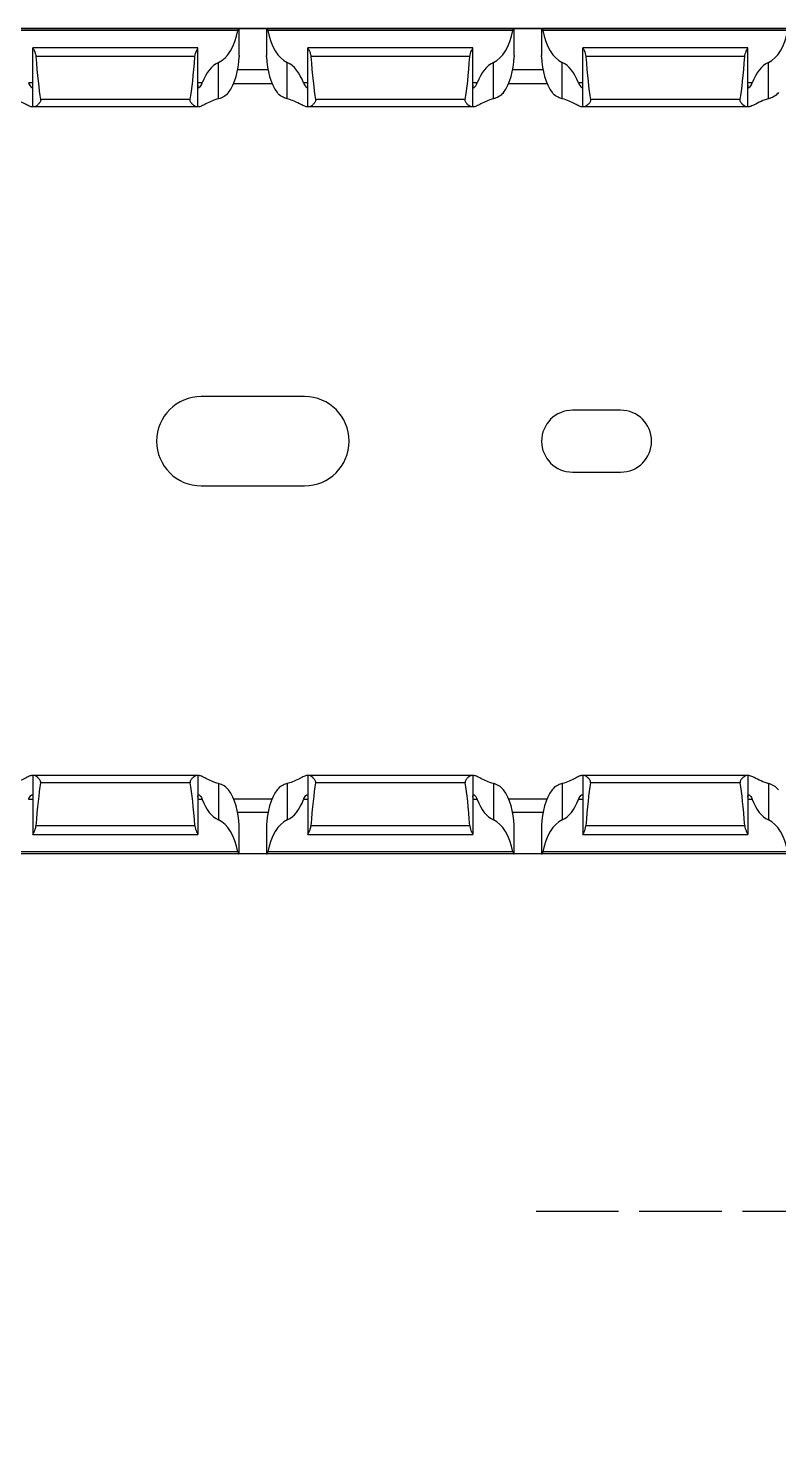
# Model space of a CAD drawing. Header units: millimetres. Extents: x -2573 to 2942, y -1220 to 2800.
# Drawn here: x 1909.2 to 1963.8, y 1546.3 to 1650 of the extents above; entities that cross this region are included whole.
import ezdxf

# ---------------------------------------------------------------- set-up
doc = ezdxf.new("R2010")
doc.units = ezdxf.units.MM
doc.linetypes.add('ACAD_ISO02W100', pattern=[15, 12, -3])

msp = doc.modelspace()

# ---------------------------------------------------------------- linework, layer by layer
at = {"linetype": 'Continuous', "lineweight": 30}
for p, q in [((1924.508, 1650), (1906.565, 1650)), ((1924.445, 1649.85), (1906.628, 1649.85)), ((1924.536, 1650), (1924.508, 1650)), ((1924.536, 1648.038), (1924.536, 1650)), ((1926.536, 1650), (1924.536, 1650)), ((1926.536, 1650), (1926.536, 1648.034)), ((1926.536, 1650), (1926.565, 1650)), ((1944.508, 1650), (1926.565, 1650)), ((1944.445, 1649.85), (1926.628, 1649.85)), ((1944.536, 1650), (1944.508, 1650)), ((1944.536, 1648.038), (1944.536, 1650)), ((1946.536, 1650), (1944.536, 1650)), ((1946.536, 1650), (1946.536, 1648.034)), ((1946.536, 1650), (1946.565, 1650)), ((1964.508, 1650), (1946.565, 1650)), ((1964.445, 1649.85), (1946.628, 1649.85)), ((1921.536, 1648.6), (1909.536, 1648.6)), ((1909.536, 1648.6), (1909.536, 1648.596)), ((1909.536, 1644.3), (1909.536, 1648.596)), ((1921.536, 1648.596), (1921.536, 1648.6)), ((1921.536, 1644.3), (1921.536, 1648.596)), ((1941.536, 1648.6), (1929.536, 1648.6)), ((1929.536, 1648.6), (1929.536, 1648.596)), ((1929.536, 1644.3), (1929.536, 1648.596)), ((1941.536, 1648.596), (1941.536, 1648.6)), ((1941.536, 1644.3), (1941.536, 1648.596)), ((1961.536, 1648.6), (1949.536, 1648.6)), ((1949.536, 1648.6), (1949.536, 1648.596)), ((1949.536, 1644.3), (1949.536, 1648.596)), ((1961.536, 1648.596), (1961.536, 1648.6)), ((1961.536, 1644.3), (1961.536, 1648.596)), ((1921.315, 1647.961), (1909.757, 1647.961)), ((1923.036, 1644.892), (1923.036, 1647.531)), ((1928.036, 1644.892), (1928.036, 1647.531)), ((1941.315, 1647.961), (1929.757, 1647.961)), ((1943.036, 1644.892), (1943.036, 1647.531)), ((1948.036, 1644.892), (1948.036, 1647.531)), ((1961.315, 1647.961), (1949.757, 1647.961)), ((1963.036, 1644.892), (1963.036, 1647.531)), ((1926.637, 1647), (1924.436, 1647)), ((1946.637, 1647), (1944.436, 1647)), ((1909.536, 1646.05), (1909.219, 1646.05)), ((1921.854, 1646.05), (1921.536, 1646.05)), ((1924.134, 1646), (1926.939, 1646)), ((1929.536, 1646.05), (1929.219, 1646.05)), ((1941.854, 1646.05), (1941.536, 1646.05)), ((1944.134, 1646), (1946.939, 1646)), ((1949.536, 1646.05), (1949.219, 1646.05)), ((1961.854, 1646.05), (1961.536, 1646.05)), ((1909.536, 1644.3), (1909.479, 1644.3)), ((1909.621, 1644.3), (1909.536, 1644.3)), ((1921.452, 1644.3), (1909.621, 1644.3)), ((1920.972, 1644.844), (1910.1, 1644.844)), ((1921.536, 1644.3), (1921.452, 1644.3)), ((1921.594, 1644.3), (1921.536, 1644.3)), ((1929.536, 1644.3), (1929.479, 1644.3)), ((1929.621, 1644.3), (1929.536, 1644.3)), ((1941.452, 1644.3), (1929.621, 1644.3)), ((1940.972, 1644.844), (1930.1, 1644.844)), ((1941.536, 1644.3), (1941.452, 1644.3)), ((1941.594, 1644.3), (1941.536, 1644.3)), ((1949.536, 1644.3), (1949.479, 1644.3)), ((1949.621, 1644.3), (1949.536, 1644.3)), ((1961.452, 1644.3), (1949.621, 1644.3)), ((1960.972, 1644.844), (1950.1, 1644.844)), ((1961.536, 1644.3), (1961.452, 1644.3)), ((1961.594, 1644.3), (1961.536, 1644.3)), ((1929.286, 1623.25), (1921.786, 1623.25)), ((1952.286, 1622.25), (1948.786, 1622.25)), ((1948.786, 1617.75), (1952.286, 1617.75)), ((1921.786, 1616.75), (1929.286, 1616.75)), ((1909.536, 1595.7), (1909.479, 1595.7)), ((1909.536, 1595.7), (1909.536, 1591.404)), ((1909.621, 1595.7), (1909.536, 1595.7)), ((1921.452, 1595.7), (1909.621, 1595.7)), ((1921.536, 1595.7), (1921.452, 1595.7)), ((1921.536, 1595.7), (1921.536, 1591.404)), ((1921.594, 1595.7), (1921.536, 1595.7)), ((1929.536, 1595.7), (1929.479, 1595.7)), ((1929.536, 1595.7), (1929.536, 1591.404)), ((1929.621, 1595.7), (1929.536, 1595.7)), ((1941.452, 1595.7), (1929.621, 1595.7)), ((1941.536, 1595.7), (1941.452, 1595.7)), ((1941.536, 1595.7), (1941.536, 1591.404)), ((1941.594, 1595.7), (1941.536, 1595.7)), ((1949.536, 1595.7), (1949.479, 1595.7)), ((1949.536, 1595.7), (1949.536, 1591.404)), ((1949.621, 1595.7), (1949.536, 1595.7)), ((1961.452, 1595.7), (1949.621, 1595.7)), ((1961.536, 1595.7), (1961.452, 1595.7)), ((1961.536, 1595.7), (1961.536, 1591.404)), ((1961.594, 1595.7), (1961.536, 1595.7)), ((1920.972, 1595.156), (1910.1, 1595.156)), ((1923.036, 1595.108), (1923.036, 1592.469)), ((1928.036, 1595.108), (1928.036, 1592.469)), ((1940.972, 1595.156), (1930.1, 1595.156)), ((1943.036, 1595.108), (1943.036, 1592.469)), ((1948.036, 1595.108), (1948.036, 1592.469)), ((1960.972, 1595.156), (1950.1, 1595.156)), ((1963.036, 1595.108), (1963.036, 1592.469)), ((1909.536, 1593.95), (1909.219, 1593.95)), ((1921.854, 1593.95), (1921.536, 1593.95)), ((1924.134, 1594), (1926.939, 1594)), ((1929.536, 1593.95), (1929.219, 1593.95)), ((1941.854, 1593.95), (1941.536, 1593.95)), ((1944.134, 1594), (1946.939, 1594)), ((1949.536, 1593.95), (1949.219, 1593.95)), ((1961.854, 1593.95), (1961.536, 1593.95)), ((1926.637, 1593), (1924.436, 1593)), ((1946.637, 1593), (1944.436, 1593)), ((1909.536, 1591.4), (1909.536, 1591.404)), ((1909.536, 1591.4), (1921.536, 1591.4)), ((1921.315, 1592.039), (1909.757, 1592.039)), ((1921.536, 1591.404), (1921.536, 1591.4)), ((1924.536, 1590), (1924.536, 1591.962)), ((1926.536, 1591.966), (1926.536, 1590)), ((1929.536, 1591.4), (1929.536, 1591.404)), ((1929.536, 1591.4), (1941.536, 1591.4)), ((1941.315, 1592.039), (1929.757, 1592.039)), ((1941.536, 1591.404), (1941.536, 1591.4)), ((1944.536, 1590), (1944.536, 1591.962)), ((1946.536, 1591.966), (1946.536, 1590)), ((1949.536, 1591.4), (1949.536, 1591.404)), ((1949.536, 1591.4), (1961.536, 1591.4)), ((1961.315, 1592.039), (1949.757, 1592.039)), ((1961.536, 1591.404), (1961.536, 1591.4)), ((1924.508, 1590), (1906.565, 1590)), ((1924.445, 1590.15), (1906.628, 1590.15)), ((1924.536, 1590), (1924.508, 1590)), ((1926.536, 1590), (1924.536, 1590)), ((1926.536, 1590), (1926.565, 1590)), ((1944.508, 1590), (1926.565, 1590)), ((1944.445, 1590.15), (1926.628, 1590.15)), ((1944.536, 1590), (1944.508, 1590)), ((1946.536, 1590), (1944.536, 1590)), ((1946.536, 1590), (1946.565, 1590)), ((1964.508, 1590), (1946.565, 1590)), ((1964.445, 1590.15), (1946.628, 1590.15))]:
    msp.add_line(p, q, dxfattribs=at)
at = {"linetype": 'ACAD_ISO02W100', "ltscale": 0.5}
msp.add_line((2034.636, 1564), (1945.636, 1564), dxfattribs=at)
msp.add_lwpolyline([(1280.536, 1650), (2025.536, 1650), (2025.536, 480), (1280.536, 480)], close=True)
at = {"linetype": 'Continuous', "lineweight": 30}
for centre, radius, start, end in [((1921.786, 1620), 3.25, 90, 270), ((1929.286, 1620), 3.25, 270, 90), ((1948.786, 1620), 2.25, 90, 270), ((1952.286, 1620), 2.25, 270, 90)]:
    msp.add_arc(centre, radius, start, end, dxfattribs=at)
for centre, major_axis, ratio, start_param, end_param in [((1922.536, 1650.885), (0, 3.464), 0.5773503, 3.3942729, 4.4090842), ((1928.536, 1650.885), (0, 3.464), 0.5773503, 1.8741012, 2.8889124), ((1942.536, 1650.885), (0, 3.464), 0.5773503, 3.3942729, 4.4090842), ((1948.536, 1650.885), (0, 3.464), 0.5773503, 1.8741012, 2.8889124), ((1962.536, 1650.885), (0, 3.464), 0.5773503, 3.3942729, 4.4090842), ((1910.536, 1655.131), (0, 11.43), 0.0874887, 2.2488265, 2.6905658), ((1920.536, 1655.131), (0, 11.43), 0.0874887, 3.5926195, 4.0343588), ((1923.536, 1644.176), (0, 3.464), 0.5773503, 0.2526803, 0.9993486), ((1922.536, 1648.085), (0, 3.464), 0.5773503, 3.8025196, 4.673511), ((1928.536, 1648.085), (0, 3.464), 0.5773503, 1.6096743, 2.4806657), ((1927.536, 1644.176), (0, 3.464), 0.5773503, 5.2838367, 6.0305051), ((1930.536, 1655.131), (0, 11.43), 0.0874887, 2.2488265, 2.6905658), ((1940.536, 1655.131), (0, 11.43), 0.0874887, 3.5926195, 4.0343588), ((1943.536, 1644.176), (0, 3.464), 0.5773503, 0.2526803, 0.9993486), ((1942.536, 1648.085), (0, 3.464), 0.5773503, 3.8025196, 4.673511), ((1948.536, 1648.085), (0, 3.464), 0.5773503, 1.6096743, 2.4806657), ((1947.536, 1644.176), (0, 3.464), 0.5773503, 5.2838367, 6.0305051), ((1950.536, 1655.131), (0, 11.43), 0.0874887, 2.2488265, 2.6905658), ((1960.536, 1655.131), (0, 11.43), 0.0874887, 3.5926195, 4.0343588), ((1963.536, 1644.176), (0, 3.464), 0.5773503, 0.2526803, 0.9993486), ((1910.536, 1584.869), (0, 11.43), 0.0874887, 0.4510268, 0.8927662), ((1920.536, 1584.869), (0, 11.43), 0.0874887, 5.3904191, 5.8321585), ((1922.536, 1591.915), (0, 3.464), 0.5773503, 4.751267, 5.6222583), ((1928.536, 1591.915), (0, 3.464), 0.5773503, 0.660927, 1.5319183), ((1930.536, 1584.869), (0, 11.43), 0.0874887, 0.4510268, 0.8927662), ((1940.536, 1584.869), (0, 11.43), 0.0874887, 5.3904191, 5.8321585), ((1942.536, 1591.915), (0, 3.464), 0.5773503, 4.751267, 5.6222583), ((1948.536, 1591.915), (0, 3.464), 0.5773503, 0.660927, 1.5319183), ((1950.536, 1584.869), (0, 11.43), 0.0874887, 0.4510268, 0.8927662), ((1960.536, 1584.869), (0, 11.43), 0.0874887, 5.3904191, 5.8321585), ((1923.536, 1595.824), (0, 3.464), 0.5773503, 2.1422441, 2.8889124), ((1927.536, 1595.824), (0, 3.464), 0.5773503, 3.3942729, 4.1409412), ((1943.536, 1595.824), (0, 3.464), 0.5773503, 2.1422441, 2.8889124), ((1947.536, 1595.824), (0, 3.464), 0.5773503, 3.3942729, 4.1409412), ((1963.536, 1595.824), (0, 3.464), 0.5773503, 2.1422441, 2.8889124), ((1922.536, 1589.115), (0, 3.464), 0.5773503, 5.0156938, 6.0305051), ((1928.536, 1589.115), (0, 3.464), 0.5773503, 0.2526803, 1.2674915), ((1942.536, 1589.115), (0, 3.464), 0.5773503, 5.0156938, 6.0305051), ((1948.536, 1589.115), (0, 3.464), 0.5773503, 0.2526803, 1.2674915), ((1962.536, 1589.115), (0, 3.464), 0.5773503, 5.0156938, 6.0305051)]:
    msp.add_ellipse(centre, major_axis=major_axis, ratio=ratio, start_param=start_param, end_param=end_param, dxfattribs=at)
for points, knots in [([(1924.445, 1649.85), (1924.453, 1649.895), (1924.465, 1649.934), (1924.487, 1649.986), (1924.499, 1650), (1924.508, 1650)], [0, 0, 0, 0, 0.5, 0.5, 1, 1, 1, 1]), ([(1926.565, 1650), (1926.571, 1649.997), (1926.584, 1649.99), (1926.607, 1649.936), (1926.622, 1649.883), (1926.627, 1649.851), (1926.628, 1649.85)], [0, 0, 0, 0, 0.3271339, 0.6540448, 0.9845819, 1, 1, 1, 1]), ([(1944.445, 1649.85), (1944.453, 1649.895), (1944.465, 1649.934), (1944.487, 1649.986), (1944.499, 1650), (1944.508, 1650)], [0, 0, 0, 0, 0.5, 0.5, 1, 1, 1, 1]), ([(1946.565, 1650), (1946.571, 1649.997), (1946.584, 1649.99), (1946.608, 1649.936), (1946.622, 1649.883), (1946.627, 1649.851), (1946.628, 1649.85)], [0, 0, 0, 0, 0.3271165, 0.6540475, 0.9845674, 1, 1, 1, 1]), ([(1909.536, 1648.596), (1909.536, 1648.588), (1909.547, 1648.565), (1909.582, 1648.494), (1909.607, 1648.446), (1909.686, 1648.277), (1909.746, 1648.128), (1909.757, 1647.961)], [0, 0, 0, 0, 0.25, 0.25, 0.5, 0.5, 1, 1, 1, 1]), ([(1921.315, 1647.961), (1921.327, 1648.127), (1921.387, 1648.278), (1921.465, 1648.446), (1921.49, 1648.494), (1921.526, 1648.565), (1921.536, 1648.588), (1921.536, 1648.596)], [0, 0, 0, 0, 0.5, 0.5, 0.75, 0.75, 1, 1, 1, 1]), ([(1929.536, 1648.596), (1929.538, 1648.589), (1929.543, 1648.572), (1929.585, 1648.491), (1929.655, 1648.348), (1929.73, 1648.166), (1929.749, 1648.022), (1929.757, 1647.961)], [0, 0, 0, 0, 0.1353914, 0.3401496, 0.5592529, 0.8133157, 1, 1, 1, 1]), ([(1941.315, 1647.961), (1941.327, 1648.127), (1941.387, 1648.278), (1941.465, 1648.446), (1941.49, 1648.494), (1941.526, 1648.565), (1941.536, 1648.588), (1941.536, 1648.596)], [0, 0, 0, 0, 0.5, 0.5, 0.75, 0.75, 1, 1, 1, 1]), ([(1949.536, 1648.596), (1949.536, 1648.588), (1949.547, 1648.565), (1949.582, 1648.494), (1949.607, 1648.446), (1949.686, 1648.277), (1949.746, 1648.128), (1949.757, 1647.961)], [0, 0, 0, 0, 0.25, 0.25, 0.5, 0.5, 1, 1, 1, 1]), ([(1961.315, 1647.961), (1961.315, 1647.965), (1961.32, 1648.03), (1961.349, 1648.174), (1961.423, 1648.362), (1961.498, 1648.508), (1961.533, 1648.578), (1961.535, 1648.592), (1961.536, 1648.596)], [0, 0, 0, 0, 0.0120197, 0.1986545, 0.4473044, 0.6987128, 0.9096145, 1, 1, 1, 1]), ([(1924.536, 1648.038), (1924.536, 1648.037), (1924.537, 1648.02), (1924.536, 1647.986), (1924.535, 1647.954), (1924.535, 1647.95)], [0, 0, 0, 0, 0.03817704, 0.88892189, 1, 1, 1, 1]), ([(1926.538, 1647.95), (1926.538, 1647.963), (1926.537, 1647.995), (1926.537, 1648.019), (1926.537, 1648.034)], [0, 0, 0, 0, 0.3815601, 1, 1, 1, 1]), ([(1944.536, 1648.038), (1944.536, 1648.037), (1944.537, 1648.02), (1944.536, 1647.986), (1944.535, 1647.954), (1944.535, 1647.95)], [0, 0, 0, 0, 0.0381809, 0.888918, 1, 1, 1, 1]), ([(1946.538, 1647.95), (1946.538, 1647.963), (1946.537, 1647.995), (1946.537, 1648.019), (1946.537, 1648.034)], [0, 0, 0, 0, 0.3815637, 1, 1, 1, 1]), ([(1909.219, 1646.05), (1909.227, 1646.029), (1909.26, 1645.944), (1909.335, 1645.816), (1909.429, 1645.71), (1909.499, 1645.689), (1909.533, 1645.75), (1909.535, 1645.843), (1909.536, 1645.886)], [0, 0, 0, 0, 0.0610949, 0.2425823, 0.4485689, 0.6524951, 0.8367911, 1, 1, 1, 1]), ([(1921.536, 1645.886), (1921.537, 1645.849), (1921.539, 1645.765), (1921.564, 1645.698), (1921.619, 1645.696), (1921.698, 1645.766), (1921.785, 1645.888), (1921.834, 1646.002), (1921.854, 1646.05)], [0, 0, 0, 0, 0.1358574, 0.3122264, 0.4850931, 0.6642653, 0.8597615, 1, 1, 1, 1]), ([(1923.764, 1645.35), (1923.679, 1645.235), (1923.572, 1645.138), (1923.326, 1644.985), (1923.185, 1644.929), (1923.036, 1644.892)], [0, 0, 0, 0, 0.5, 0.5, 1, 1, 1, 1]), ([(1928.036, 1644.892), (1927.932, 1644.924), (1927.68, 1645.002), (1927.445, 1645.178), (1927.332, 1645.321), (1927.309, 1645.35)], [0, 0, 0, 0, 0.3608647, 0.870433, 1, 1, 1, 1]), ([(1929.219, 1646.05), (1929.227, 1646.029), (1929.26, 1645.944), (1929.335, 1645.816), (1929.429, 1645.71), (1929.499, 1645.689), (1929.533, 1645.75), (1929.535, 1645.843), (1929.536, 1645.886)], [0, 0, 0, 0, 0.0611021, 0.2425803, 0.448574, 0.6524991, 0.836791, 1, 1, 1, 1]), ([(1941.536, 1645.886), (1941.536, 1645.812), (1941.541, 1645.758), (1941.571, 1645.698), (1941.595, 1645.692), (1941.692, 1645.747), (1941.788, 1645.872), (1941.854, 1646.05)], [0, 0, 0, 0, 0.25, 0.25, 0.5, 0.5, 1, 1, 1, 1]), ([(1943.764, 1645.35), (1943.688, 1645.265), (1943.519, 1645.075), (1943.245, 1644.948), (1943.069, 1644.9), (1943.036, 1644.892)], [0, 0, 0, 0, 0.3991915, 0.8895765, 1, 1, 1, 1]), ([(1948.036, 1644.892), (1947.932, 1644.924), (1947.68, 1645.002), (1947.445, 1645.178), (1947.332, 1645.321), (1947.309, 1645.35)], [0, 0, 0, 0, 0.360891, 0.8704337, 1, 1, 1, 1]), ([(1949.219, 1646.05), (1949.285, 1645.871), (1949.382, 1645.746), (1949.477, 1645.693), (1949.502, 1645.698), (1949.531, 1645.757), (1949.536, 1645.812), (1949.536, 1645.886)], [0, 0, 0, 0, 0.5, 0.5, 0.75, 0.75, 1, 1, 1, 1]), ([(1961.536, 1645.886), (1961.537, 1645.849), (1961.539, 1645.765), (1961.564, 1645.698), (1961.619, 1645.696), (1961.698, 1645.766), (1961.785, 1645.888), (1961.834, 1646.002), (1961.854, 1646.05)], [0, 0, 0, 0, 0.1358562, 0.3122237, 0.485089, 0.6642597, 0.8597627, 1, 1, 1, 1]), ([(1963.764, 1645.35), (1963.688, 1645.265), (1963.519, 1645.075), (1963.245, 1644.948), (1963.069, 1644.9), (1963.036, 1644.892)], [0, 0, 0, 0, 0.3992031, 0.8896025, 1, 1, 1, 1]), ([(1909.479, 1644.3), (1909.457, 1644.3), (1909.428, 1644.306), (1909.359, 1644.328), (1909.319, 1644.344), (1909.182, 1644.405), (1909.072, 1644.461), (1908.821, 1644.586), (1908.682, 1644.655), (1908.378, 1644.786), (1908.212, 1644.848), (1908.036, 1644.892)], [0, 0, 0, 0, 0.125, 0.125, 0.25, 0.25, 0.5, 0.5, 0.75, 0.75, 1, 1, 1, 1]), ([(1910.1, 1644.844), (1910.108, 1644.804), (1910.104, 1644.762), (1910.08, 1644.684), (1910.06, 1644.649), (1909.994, 1644.553), (1909.942, 1644.5), (1909.839, 1644.409), (1909.788, 1644.371), (1909.695, 1644.317), (1909.653, 1644.3), (1909.621, 1644.3)], [0, 0, 0, 0, 0.125, 0.125, 0.25, 0.25, 0.5, 0.5, 0.75, 0.75, 1, 1, 1, 1]), ([(1921.452, 1644.3), (1921.419, 1644.3), (1921.377, 1644.317), (1921.285, 1644.371), (1921.233, 1644.409), (1921.131, 1644.5), (1921.078, 1644.553), (1921.012, 1644.649), (1920.993, 1644.684), (1920.968, 1644.761), (1920.965, 1644.804), (1920.972, 1644.844)], [0, 0, 0, 0, 0.25, 0.25, 0.5, 0.5, 0.75, 0.75, 0.875, 0.875, 1, 1, 1, 1]), ([(1923.036, 1644.892), (1922.86, 1644.847), (1922.694, 1644.785), (1922.391, 1644.655), (1922.25, 1644.585), (1922.001, 1644.461), (1921.89, 1644.405), (1921.754, 1644.344), (1921.714, 1644.328), (1921.645, 1644.306), (1921.616, 1644.3), (1921.594, 1644.3)], [0, 0, 0, 0, 0.25, 0.25, 0.5, 0.5, 0.75, 0.75, 0.875, 0.875, 1, 1, 1, 1]), ([(1929.479, 1644.3), (1929.469, 1644.301), (1929.417, 1644.304), (1929.255, 1644.368), (1928.91, 1644.542), (1928.493, 1644.753), (1928.163, 1644.853), (1928.036, 1644.892)], [0, 0, 0, 0, 0.0523322, 0.2727901, 0.5176489, 0.8149498, 1, 1, 1, 1]), ([(1930.1, 1644.844), (1930.108, 1644.804), (1930.104, 1644.762), (1930.08, 1644.684), (1930.06, 1644.649), (1929.994, 1644.553), (1929.942, 1644.5), (1929.839, 1644.409), (1929.788, 1644.371), (1929.695, 1644.317), (1929.653, 1644.3), (1929.621, 1644.3)], [0, 0, 0, 0, 0.125, 0.125, 0.25, 0.25, 0.5, 0.5, 0.75, 0.75, 1, 1, 1, 1]), ([(1941.452, 1644.3), (1941.428, 1644.304), (1941.37, 1644.315), (1941.242, 1644.399), (1941.113, 1644.514), (1941.021, 1644.63), (1940.976, 1644.722), (1940.965, 1644.794), (1940.971, 1644.832), (1940.972, 1644.844)], [0, 0, 0, 0, 0.16382854, 0.40148433, 0.64354386, 0.7784728, 0.88470329, 0.96258047, 1, 1, 1, 1]), ([(1943.036, 1644.892), (1942.86, 1644.847), (1942.694, 1644.785), (1942.391, 1644.655), (1942.25, 1644.585), (1942.001, 1644.461), (1941.89, 1644.405), (1941.754, 1644.344), (1941.714, 1644.328), (1941.645, 1644.306), (1941.616, 1644.3), (1941.594, 1644.3)], [0, 0, 0, 0, 0.25, 0.25, 0.5, 0.5, 0.75, 0.75, 0.875, 0.875, 1, 1, 1, 1]), ([(1949.479, 1644.3), (1949.457, 1644.3), (1949.428, 1644.306), (1949.359, 1644.328), (1949.319, 1644.344), (1949.182, 1644.405), (1949.072, 1644.461), (1948.821, 1644.586), (1948.682, 1644.655), (1948.378, 1644.786), (1948.212, 1644.848), (1948.036, 1644.892)], [0, 0, 0, 0, 0.125, 0.125, 0.25, 0.25, 0.5, 0.5, 0.75, 0.75, 1, 1, 1, 1]), ([(1950.1, 1644.844), (1950.102, 1644.827), (1950.107, 1644.784), (1950.091, 1644.704), (1950.026, 1644.588), (1949.905, 1644.461), (1949.767, 1644.354), (1949.671, 1644.305), (1949.632, 1644.301), (1949.621, 1644.3)], [0, 0, 0, 0, 0.0525583, 0.1305042, 0.247861, 0.4694634, 0.7124013, 0.920759, 1, 1, 1, 1]), ([(1961.452, 1644.3), (1961.419, 1644.3), (1961.377, 1644.317), (1961.285, 1644.371), (1961.233, 1644.409), (1961.131, 1644.5), (1961.078, 1644.553), (1961.012, 1644.649), (1960.993, 1644.684), (1960.968, 1644.761), (1960.965, 1644.804), (1960.972, 1644.844)], [0, 0, 0, 0, 0.25, 0.25, 0.5, 0.5, 0.75, 0.75, 0.875, 0.875, 1, 1, 1, 1]), ([(1963.036, 1644.892), (1963.006, 1644.884), (1962.759, 1644.818), (1962.334, 1644.633), (1961.897, 1644.405), (1961.674, 1644.308), (1961.609, 1644.301), (1961.594, 1644.3)], [0, 0, 0, 0, 0.043589, 0.3538907, 0.6725828, 0.9202149, 1, 1, 1, 1]), ([(1909.479, 1595.7), (1909.457, 1595.7), (1909.428, 1595.694), (1909.359, 1595.672), (1909.319, 1595.656), (1909.182, 1595.595), (1909.072, 1595.539), (1908.821, 1595.414), (1908.682, 1595.345), (1908.378, 1595.214), (1908.212, 1595.152), (1908.036, 1595.108)], [0, 0, 0, 0, 0.125, 0.125, 0.25, 0.25, 0.5, 0.5, 0.75, 0.75, 1, 1, 1, 1]), ([(1910.1, 1595.156), (1910.108, 1595.196), (1910.104, 1595.238), (1910.08, 1595.316), (1910.06, 1595.351), (1909.994, 1595.447), (1909.942, 1595.5), (1909.839, 1595.591), (1909.788, 1595.629), (1909.695, 1595.683), (1909.653, 1595.7), (1909.621, 1595.7)], [0, 0, 0, 0, 0.125, 0.125, 0.25, 0.25, 0.5, 0.5, 0.75, 0.75, 1, 1, 1, 1]), ([(1921.452, 1595.7), (1921.419, 1595.7), (1921.377, 1595.683), (1921.285, 1595.629), (1921.233, 1595.591), (1921.131, 1595.5), (1921.078, 1595.447), (1921.012, 1595.351), (1920.993, 1595.316), (1920.968, 1595.239), (1920.965, 1595.196), (1920.972, 1595.156)], [0, 0, 0, 0, 0.25, 0.25, 0.5, 0.5, 0.75, 0.75, 0.875, 0.875, 1, 1, 1, 1]), ([(1923.036, 1595.108), (1922.86, 1595.153), (1922.694, 1595.215), (1922.391, 1595.345), (1922.25, 1595.415), (1922.001, 1595.539), (1921.89, 1595.595), (1921.754, 1595.656), (1921.714, 1595.672), (1921.645, 1595.694), (1921.616, 1595.7), (1921.594, 1595.7)], [0, 0, 0, 0, 0.25, 0.25, 0.5, 0.5, 0.75, 0.75, 0.875, 0.875, 1, 1, 1, 1]), ([(1929.479, 1595.7), (1929.469, 1595.699), (1929.417, 1595.696), (1929.255, 1595.632), (1928.91, 1595.458), (1928.493, 1595.247), (1928.163, 1595.147), (1928.036, 1595.108)], [0, 0, 0, 0, 0.0523322, 0.2727901, 0.5176489, 0.8149498, 1, 1, 1, 1]), ([(1930.1, 1595.156), (1930.108, 1595.196), (1930.104, 1595.238), (1930.08, 1595.316), (1930.06, 1595.351), (1929.994, 1595.447), (1929.942, 1595.5), (1929.839, 1595.591), (1929.788, 1595.629), (1929.695, 1595.683), (1929.653, 1595.7), (1929.621, 1595.7)], [0, 0, 0, 0, 0.125, 0.125, 0.25, 0.25, 0.5, 0.5, 0.75, 0.75, 1, 1, 1, 1]), ([(1941.452, 1595.7), (1941.428, 1595.696), (1941.37, 1595.685), (1941.242, 1595.601), (1941.113, 1595.486), (1941.021, 1595.37), (1940.976, 1595.278), (1940.965, 1595.206), (1940.971, 1595.168), (1940.972, 1595.156)], [0, 0, 0, 0, 0.16382854, 0.40148433, 0.64354386, 0.7784728, 0.88470329, 0.96258047, 1, 1, 1, 1]), ([(1943.036, 1595.108), (1942.86, 1595.153), (1942.694, 1595.215), (1942.391, 1595.345), (1942.25, 1595.415), (1942.001, 1595.539), (1941.89, 1595.595), (1941.754, 1595.656), (1941.714, 1595.672), (1941.645, 1595.694), (1941.616, 1595.7), (1941.594, 1595.7)], [0, 0, 0, 0, 0.25, 0.25, 0.5, 0.5, 0.75, 0.75, 0.875, 0.875, 1, 1, 1, 1]), ([(1949.479, 1595.7), (1949.457, 1595.7), (1949.428, 1595.694), (1949.359, 1595.672), (1949.319, 1595.656), (1949.182, 1595.595), (1949.072, 1595.539), (1948.821, 1595.414), (1948.682, 1595.345), (1948.378, 1595.214), (1948.212, 1595.152), (1948.036, 1595.108)], [0, 0, 0, 0, 0.125, 0.125, 0.25, 0.25, 0.5, 0.5, 0.75, 0.75, 1, 1, 1, 1]), ([(1950.1, 1595.156), (1950.102, 1595.173), (1950.107, 1595.216), (1950.091, 1595.296), (1950.026, 1595.412), (1949.905, 1595.539), (1949.767, 1595.646), (1949.671, 1595.695), (1949.632, 1595.699), (1949.621, 1595.7)], [0, 0, 0, 0, 0.0525583, 0.1305042, 0.247861, 0.4694634, 0.7124013, 0.920759, 1, 1, 1, 1]), ([(1961.452, 1595.7), (1961.419, 1595.7), (1961.377, 1595.683), (1961.285, 1595.629), (1961.233, 1595.591), (1961.131, 1595.5), (1961.078, 1595.447), (1961.012, 1595.351), (1960.993, 1595.316), (1960.968, 1595.239), (1960.965, 1595.196), (1960.972, 1595.156)], [0, 0, 0, 0, 0.25, 0.25, 0.5, 0.5, 0.75, 0.75, 0.875, 0.875, 1, 1, 1, 1]), ([(1963.036, 1595.108), (1963.006, 1595.116), (1962.759, 1595.182), (1962.334, 1595.367), (1961.897, 1595.595), (1961.674, 1595.692), (1961.609, 1595.699), (1961.594, 1595.7)], [0, 0, 0, 0, 0.043589, 0.3538907, 0.6725828, 0.9202149, 1, 1, 1, 1]), ([(1923.764, 1594.65), (1923.679, 1594.765), (1923.572, 1594.862), (1923.326, 1595.015), (1923.185, 1595.071), (1923.036, 1595.108)], [0, 0, 0, 0, 0.5, 0.5, 1, 1, 1, 1]), ([(1928.036, 1595.108), (1927.932, 1595.076), (1927.68, 1594.998), (1927.445, 1594.822), (1927.332, 1594.679), (1927.309, 1594.65)], [0, 0, 0, 0, 0.3608647, 0.870433, 1, 1, 1, 1]), ([(1943.764, 1594.65), (1943.688, 1594.735), (1943.519, 1594.925), (1943.245, 1595.052), (1943.069, 1595.1), (1943.036, 1595.108)], [0, 0, 0, 0, 0.3991915, 0.8895765, 1, 1, 1, 1]), ([(1948.036, 1595.108), (1947.932, 1595.076), (1947.68, 1594.998), (1947.445, 1594.822), (1947.332, 1594.679), (1947.309, 1594.65)], [0, 0, 0, 0, 0.360891, 0.8704337, 1, 1, 1, 1]), ([(1963.764, 1594.65), (1963.688, 1594.735), (1963.519, 1594.925), (1963.245, 1595.052), (1963.069, 1595.1), (1963.036, 1595.108)], [0, 0, 0, 0, 0.3992031, 0.8896025, 1, 1, 1, 1]), ([(1909.219, 1593.95), (1909.227, 1593.971), (1909.26, 1594.056), (1909.335, 1594.184), (1909.429, 1594.29), (1909.499, 1594.311), (1909.533, 1594.25), (1909.535, 1594.157), (1909.536, 1594.114)], [0, 0, 0, 0, 0.0610949, 0.2425823, 0.4485689, 0.6524951, 0.8367911, 1, 1, 1, 1]), ([(1921.536, 1594.114), (1921.537, 1594.151), (1921.539, 1594.235), (1921.564, 1594.302), (1921.619, 1594.304), (1921.698, 1594.234), (1921.785, 1594.112), (1921.834, 1593.998), (1921.854, 1593.95)], [0, 0, 0, 0, 0.1358574, 0.3122264, 0.4850931, 0.6642653, 0.8597615, 1, 1, 1, 1]), ([(1929.219, 1593.95), (1929.227, 1593.971), (1929.26, 1594.056), (1929.335, 1594.184), (1929.429, 1594.29), (1929.499, 1594.311), (1929.533, 1594.25), (1929.535, 1594.157), (1929.536, 1594.114)], [0, 0, 0, 0, 0.0611021, 0.2425803, 0.448574, 0.6524991, 0.836791, 1, 1, 1, 1]), ([(1941.536, 1594.114), (1941.536, 1594.188), (1941.541, 1594.242), (1941.571, 1594.302), (1941.595, 1594.308), (1941.692, 1594.253), (1941.788, 1594.128), (1941.854, 1593.95)], [0, 0, 0, 0, 0.25, 0.25, 0.5, 0.5, 1, 1, 1, 1]), ([(1949.219, 1593.95), (1949.285, 1594.129), (1949.382, 1594.254), (1949.477, 1594.307), (1949.502, 1594.302), (1949.531, 1594.243), (1949.536, 1594.188), (1949.536, 1594.114)], [0, 0, 0, 0, 0.5, 0.5, 0.75, 0.75, 1, 1, 1, 1]), ([(1961.536, 1594.114), (1961.537, 1594.151), (1961.539, 1594.235), (1961.564, 1594.302), (1961.619, 1594.304), (1961.698, 1594.234), (1961.785, 1594.112), (1961.834, 1593.998), (1961.854, 1593.95)], [0, 0, 0, 0, 0.1358562, 0.3122237, 0.485089, 0.6642597, 0.8597627, 1, 1, 1, 1]), ([(1909.536, 1591.404), (1909.536, 1591.412), (1909.547, 1591.435), (1909.582, 1591.506), (1909.607, 1591.554), (1909.686, 1591.723), (1909.746, 1591.872), (1909.757, 1592.039)], [0, 0, 0, 0, 0.25, 0.25, 0.5, 0.5, 1, 1, 1, 1]), ([(1921.315, 1592.039), (1921.327, 1591.873), (1921.387, 1591.722), (1921.465, 1591.554), (1921.49, 1591.506), (1921.526, 1591.435), (1921.536, 1591.412), (1921.536, 1591.404)], [0, 0, 0, 0, 0.5, 0.5, 0.75, 0.75, 1, 1, 1, 1]), ([(1924.536, 1591.962), (1924.536, 1591.963), (1924.537, 1591.98), (1924.536, 1592.014), (1924.535, 1592.046), (1924.535, 1592.05)], [0, 0, 0, 0, 0.03817704, 0.88892189, 1, 1, 1, 1]), ([(1926.538, 1592.05), (1926.538, 1592.037), (1926.537, 1592.005), (1926.537, 1591.981), (1926.537, 1591.966)], [0, 0, 0, 0, 0.3815601, 1, 1, 1, 1]), ([(1929.536, 1591.404), (1929.538, 1591.411), (1929.543, 1591.428), (1929.585, 1591.509), (1929.655, 1591.652), (1929.73, 1591.834), (1929.749, 1591.978), (1929.757, 1592.039)], [0, 0, 0, 0, 0.1353914, 0.3401496, 0.5592529, 0.8133157, 1, 1, 1, 1]), ([(1941.315, 1592.039), (1941.327, 1591.873), (1941.387, 1591.722), (1941.465, 1591.554), (1941.49, 1591.506), (1941.526, 1591.435), (1941.536, 1591.412), (1941.536, 1591.404)], [0, 0, 0, 0, 0.5, 0.5, 0.75, 0.75, 1, 1, 1, 1]), ([(1944.536, 1591.962), (1944.536, 1591.963), (1944.537, 1591.98), (1944.536, 1592.014), (1944.535, 1592.046), (1944.535, 1592.05)], [0, 0, 0, 0, 0.0381809, 0.888918, 1, 1, 1, 1]), ([(1946.538, 1592.05), (1946.538, 1592.037), (1946.537, 1592.005), (1946.537, 1591.981), (1946.537, 1591.966)], [0, 0, 0, 0, 0.3815637, 1, 1, 1, 1]), ([(1949.536, 1591.404), (1949.536, 1591.412), (1949.547, 1591.435), (1949.582, 1591.506), (1949.607, 1591.554), (1949.686, 1591.723), (1949.746, 1591.872), (1949.757, 1592.039)], [0, 0, 0, 0, 0.25, 0.25, 0.5, 0.5, 1, 1, 1, 1]), ([(1961.315, 1592.039), (1961.315, 1592.035), (1961.32, 1591.97), (1961.349, 1591.826), (1961.423, 1591.638), (1961.498, 1591.492), (1961.533, 1591.422), (1961.535, 1591.408), (1961.536, 1591.404)], [0, 0, 0, 0, 0.0120197, 0.1986545, 0.4473044, 0.6987128, 0.9096145, 1, 1, 1, 1]), ([(1924.445, 1590.15), (1924.453, 1590.105), (1924.465, 1590.066), (1924.487, 1590.014), (1924.499, 1590), (1924.508, 1590)], [0, 0, 0, 0, 0.5, 0.5, 1, 1, 1, 1]), ([(1926.565, 1590), (1926.571, 1590.003), (1926.584, 1590.01), (1926.607, 1590.064), (1926.622, 1590.117), (1926.627, 1590.149), (1926.628, 1590.15)], [0, 0, 0, 0, 0.3271339, 0.6540448, 0.9845819, 1, 1, 1, 1]), ([(1944.445, 1590.15), (1944.453, 1590.105), (1944.465, 1590.066), (1944.487, 1590.014), (1944.499, 1590), (1944.508, 1590)], [0, 0, 0, 0, 0.5, 0.5, 1, 1, 1, 1]), ([(1946.565, 1590), (1946.571, 1590.003), (1946.584, 1590.01), (1946.608, 1590.064), (1946.622, 1590.117), (1946.627, 1590.149), (1946.628, 1590.15)], [0, 0, 0, 0, 0.3271165, 0.6540475, 0.9845674, 1, 1, 1, 1])]:
    msp.add_open_spline(points, degree=3, knots=knots, dxfattribs=at)

doc.saveas('drawing.dxf')
